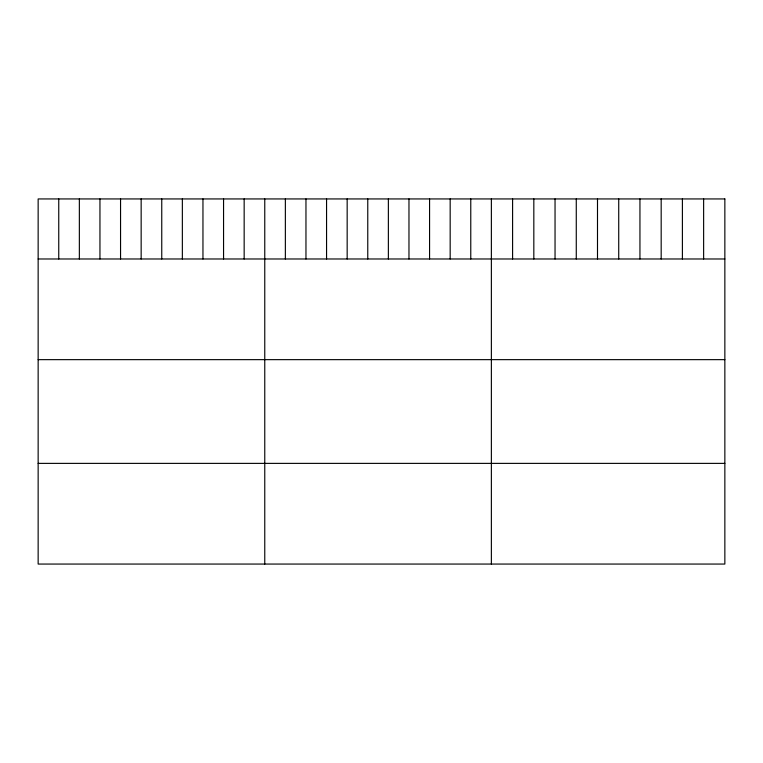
<?xml version="1.0" encoding="UTF-8"?>
<svg xmlns="http://www.w3.org/2000/svg" width="763" height="763" viewBox="0 0 763 763"><rect width="100%" height="100%" fill="white"/><g stroke="black" fill="none" stroke-linecap="round" stroke-linejoin="round"><path stroke-width="1.14" d="M38.15 258.981L724.85 258.981M38.15 359.65L724.85 359.65M38.15 463.379L724.85 463.379M703.629 198.943L703.629 258.981M682.399 198.943L682.399 258.981M661.178 198.943L661.178 258.981M639.947 198.943L639.947 258.981M618.726 198.943L618.726 258.981M597.496 198.943L597.496 258.981M576.275 198.943L576.275 258.981M555.044 198.943L555.044 258.981M533.823 198.943L533.823 258.981M512.593 198.943L512.593 258.981M491.372 198.943L491.372 564.057M470.771 198.943L470.771 258.981M450.17 198.943L450.17 258.981M429.569 198.943L429.569 258.981M408.968 198.943L408.968 258.981M388.367 198.943L388.367 258.981M367.766 198.943L367.766 258.981M347.165 198.943L347.165 258.981M326.564 198.943L326.564 258.981M305.963 198.943L305.963 258.981M285.362 198.943L285.362 258.981M264.761 198.943L264.761 564.057M244.16 198.943L244.16 258.981M223.559 198.943L223.559 258.981M202.958 198.943L202.958 258.981M182.357 198.943L182.357 258.981M161.756 198.943L161.756 258.981M141.155 198.943L141.155 258.981M120.554 198.943L120.554 258.981M99.953 198.943L99.953 258.981M79.352 198.943L79.352 258.981M58.751 198.943L58.751 258.981M724.85 198.943L38.15 198.943L38.15 564.057L724.85 564.057L724.85 198.943"/></g></svg>
